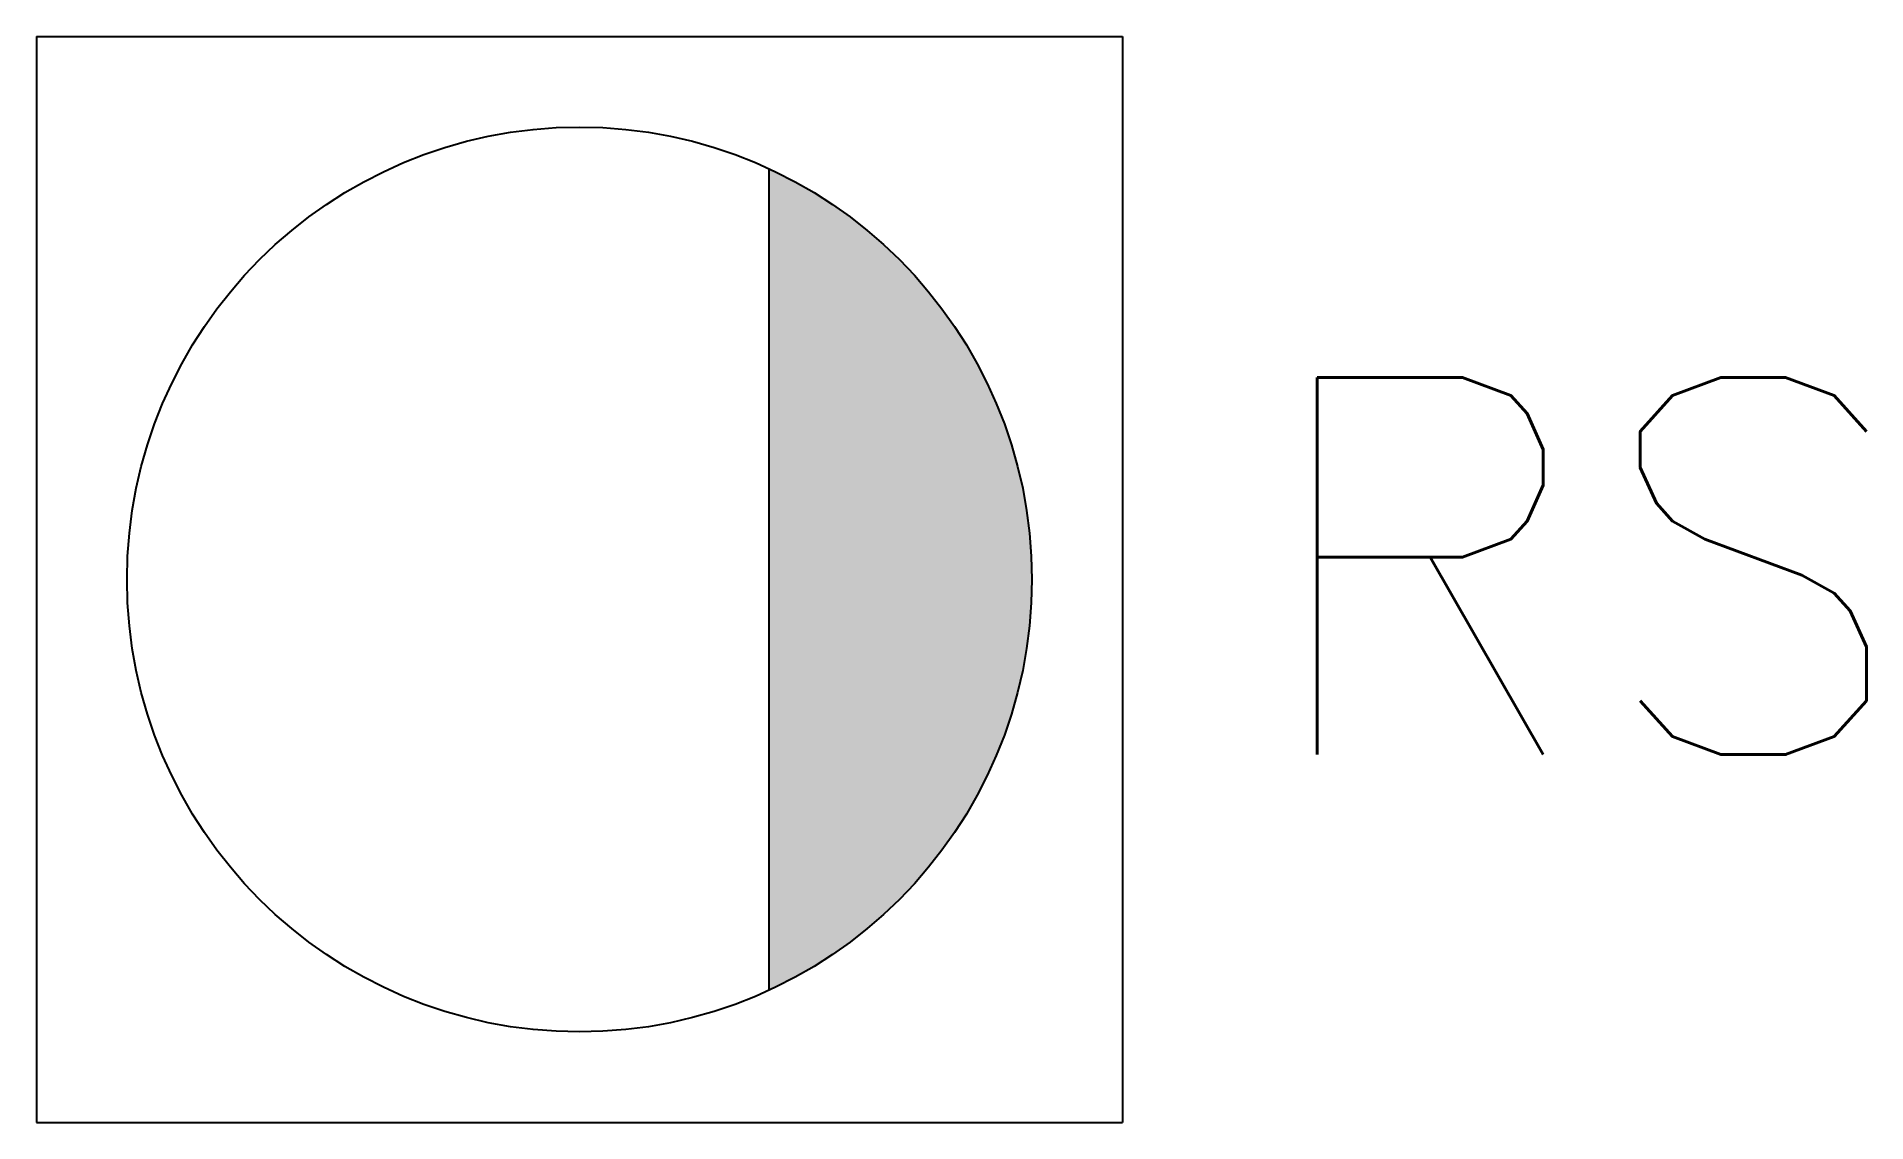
# Model space of a CAD drawing. Header units: millimetres. Extents: x -10193.978 to -10193.472, y -370.247 to -369.947.
import ezdxf

# ---------------------------------------------------------------- set-up
doc = ezdxf.new("R2010")
doc.units = ezdxf.units.MM
doc.header["$LTSCALE"] = 10
doc.layers.add('Tub_esgoto_símbolos', color=2, linetype='Continuous')
doc.styles.add('r80', font='romans.shx')

msp = doc.modelspace()

# ---------------------------------------------------------------- hatches: boundary and pattern name
at = {"layer": 'Tub_esgoto_símbolos'}
msp.add_hatch(color=1, dxfattribs=at).paths.add_polyline_path([(-10193.70308, -370.09736, 0.292442), (-10193.77566, -369.98389), (-10193.77566, -370.21084, 0.292442)])

# ---------------------------------------------------------------- linework, layer by layer
for p, q in [((-10193.97808, -369.94736), (-10193.97808, -370.24736)), ((-10193.97808, -369.94736), (-10193.67808, -369.94736)), ((-10193.67808, -369.94736), (-10193.67808, -370.24736)), ((-10193.77566, -370.21084), (-10193.77566, -369.98389)), ((-10193.97808, -370.24736), (-10193.67808, -370.24736))]:
    msp.add_line(p, q, dxfattribs=at)
msp.add_circle((-10193.82808, -370.09736), 0.125, dxfattribs=at)

# ---------------------------------------------------------------- texts
at = {"layer": 'Tub_esgoto_símbolos', "color": 1, "style": 'r80'}
msp.add_text('RS', height=0.104167, dxfattribs=at).set_placement((-10193.64214, -370.14574))

doc.saveas('drawing.dxf')
